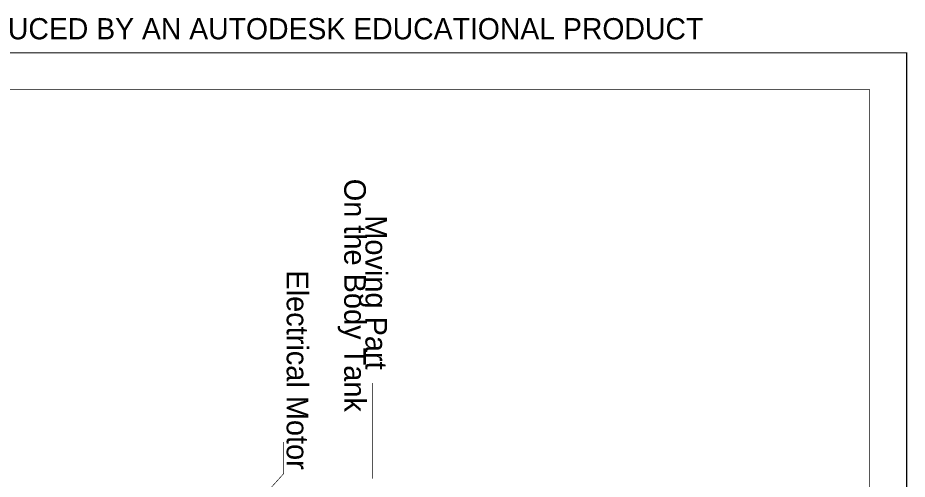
# Model space of a CAD drawing. Extents: x 0 to 11.7, y 0 to 16.5.
# Drawn here: x 4.12 to 11.39, y 12.77 to 16.54 of the extents above; entities that cross this region are included whole.
import ezdxf

# ---------------------------------------------------------------- set-up
doc = ezdxf.new("R2010")
doc.units = 0
doc.layers.get('0').update_dxf_attribs({"linetype": 'CONTINUOUS'})

msp = doc.modelspace()

# ---------------------------------------------------------------- linework, layer by layer
at = {"color": 0}
for points, const_width in [([(11.3828, 0.25944), (11.3828, 16.2511), (0.26443, 16.2511), (0.26443, 0.25944), (11.3828, 0.25944)], 0.01), ([(11.0811, 2.85781), (11.0811, 15.9494), (0.56614, 15.9494), (0.56614, 2.85781), (11.0811, 2.85781)], 0.005)]:
    msp.add_lwpolyline(points, close=True, dxfattribs=dict(at, const_width=const_width))
at = {"color": 0, "const_width": 0.005}
for points in [[(7.02279, 12.7728), (7.02111, 13.5561)], [(6.17111, 12.6778), (6.29443, 12.8145), (6.29443, 13.0727)]]:
    msp.add_lwpolyline(points, dxfattribs=at)

# ---------------------------------------------------------------- texts
at = {"color": 0}
msp.add_text('PRODUCED BY AN AUTODESK EDUCATIONAL PRODUCT', height=0.173333, dxfattribs=at).set_placement((3.37278, 16.3611))
for s, p in [('On the Body Tank', (6.78944, 15.2228)), ('Moving Part', (6.96278, 14.9244)), ('Electrical Motor  ', (6.31944, 14.4744))]:
    msp.add_text(s, height=0.176667, rotation=270, dxfattribs=at).set_placement(p)

doc.saveas('drawing.dxf')
